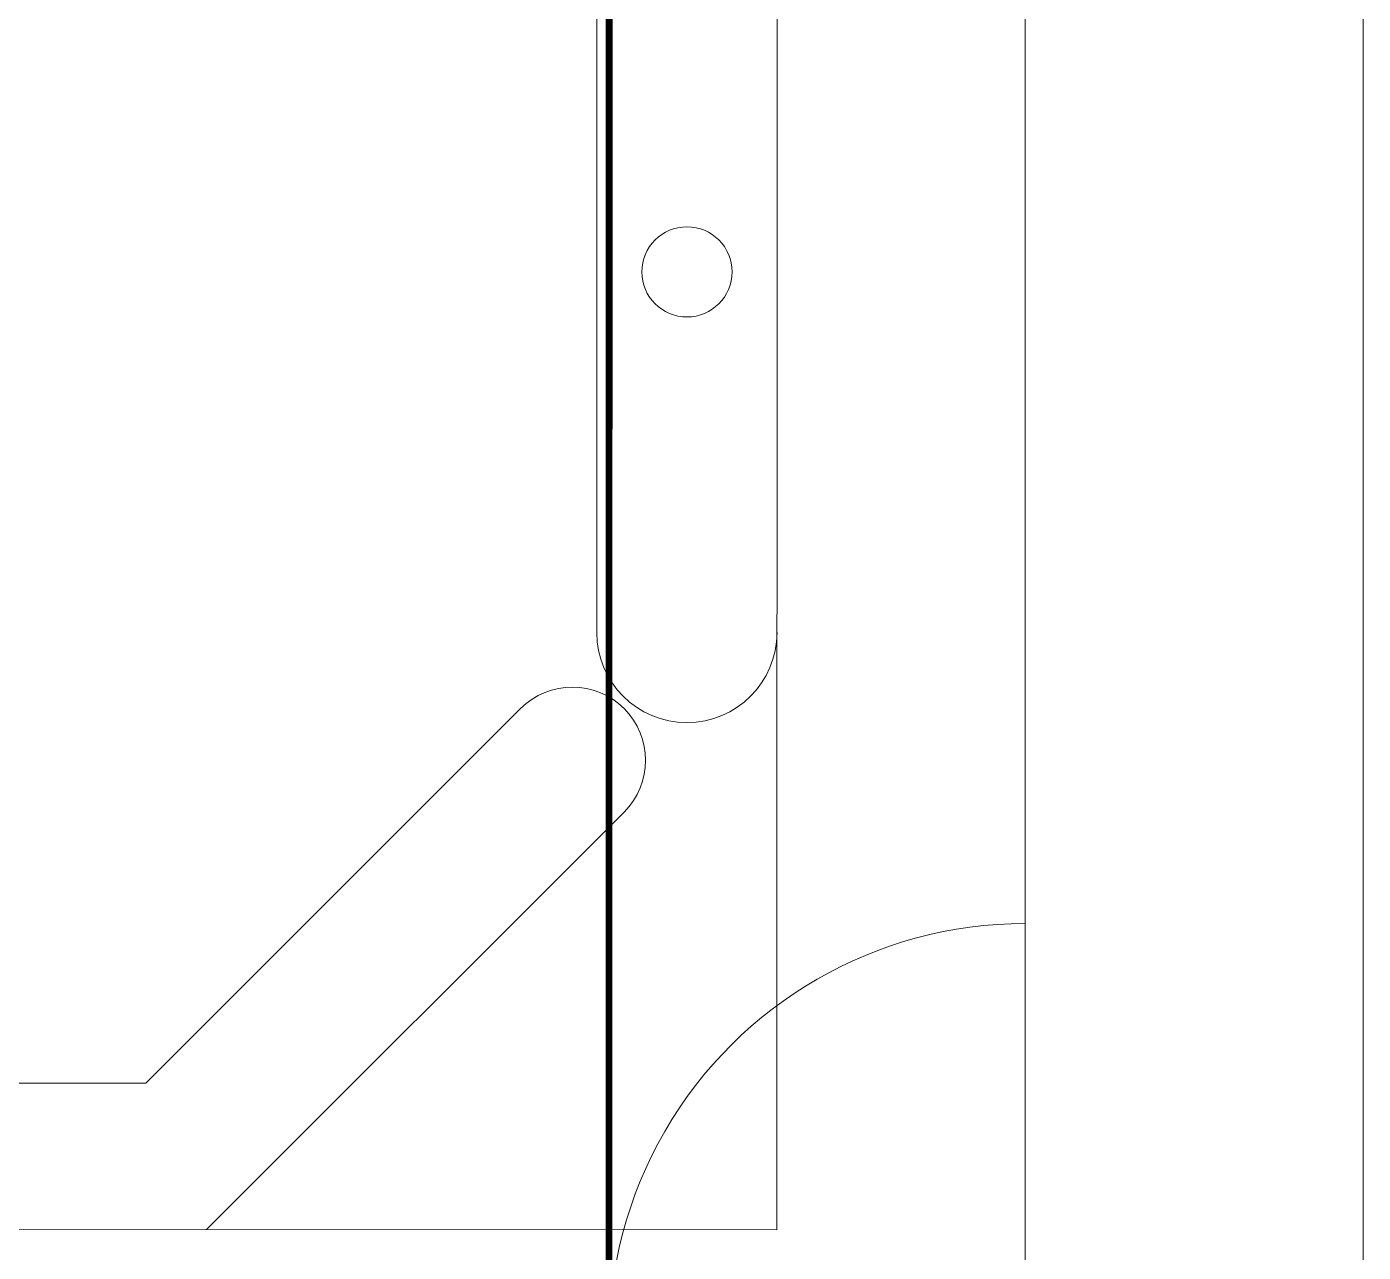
# Model space of a CAD drawing. Header units: metres. Extents: x 75097 to 220695, y -1557923 to -1361206.
# Drawn here: x 105757 to 106350, y -1464135 to -1463591 of the extents above; entities that cross this region are included whole.
import ezdxf

# ---------------------------------------------------------------- set-up
doc = ezdxf.new("R2010")
doc.units = ezdxf.units.M
doc.layers.get('0').update_dxf_attribs({"lineweight": 0})
for name, color, linetype, lineweight in [('A-100 - Copy$0$Medical Equipment and Furniture', 8, 'Continuous', 0), ('A-100 - Copy$0$Medical Equipment and Furniture1', 8, 'Continuous', 5), ('A-100 - Copy$0$Walls', 8, 'Continuous', 0)]:
    doc.layers.add(name, color=color, linetype=linetype, lineweight=lineweight)
doc.layers.add('E-POWR', color=7, linetype='Continuous', lineweight=9, true_color=0x4e7e3e)

# ---------------------------------------------------------------- blocks, each defined once
blk = doc.blocks.new('NORMAL SOCKET')
at = {"layer": 'E-POWR'}
for p, q in [((0, 307.68), (0, 615.36)), ((-307.68, 0), (307.68, 0))]:
    blk.add_line(p, q, dxfattribs=at)
blk.add_ellipse((0, 0), major_axis=(32.75, 305.93), ratio=1, start_param=4.81904, end_param=7.960633, dxfattribs=at)
blk = doc.blocks.new('*X149')
for p, q in [((5, 3), (5, 3)), ((5, 3), (5, 3)), ((5, 3), (5, 3)), ((5, 3), (5, 3)), ((5, 3), (5, 3)), ((5, 3), (5, 3)), ((5, 3), (5, 3)), ((5, 3), (5, 3)), ((5, 3), (5, 3)), ((5, 3), (5, 3)), ((5, 3), (5, 3)), ((5, 3), (5, 3)), ((5, 3), (5, 3)), ((5, 3), (5, 3)), ((5, 3), (5, 3)), ((5, 3), (5, 3)), ((5, 3), (5, 3)), ((5, 3), (5, 3)), ((5, 3), (5, 3)), ((5, 3), (5, 3)), ((5, 3), (5, 3)), ((5, 3), (5, 3)), ((5, 3), (5, 3)), ((5, 3), (5, 3)), ((5, 3), (5, 3)), ((5, 3), (5, 3)), ((5, 3), (5, 3)), ((5, 3), (5, 3)), ((5, 3), (5, 3)), ((5, 3), (5, 3)), ((5, 3), (5, 3)), ((5, 3), (5, 3)), ((5, 3), (5, 3)), ((5, 3), (5, 3)), ((5, 3), (5, 3)), ((5, 3), (5, 3)), ((5, 3), (5, 3)), ((5, 3), (5, 3)), ((5, 3), (5, 3)), ((5, 3), (5, 3)), ((5, 3), (5, 3)), ((5, 3), (5, 3)), ((5, 3), (5, 3)), ((5, 3), (5, 3)), ((5, 3), (5, 3)), ((5, 3), (5, 3)), ((5, 3), (5, 3)), ((5, 3), (5, 3)), ((5, 3), (5, 3)), ((5, 3), (5, 3)), ((5, 3), (5, 3)), ((5, 3), (5, 3)), ((5, 3), (5, 3)), ((5, 3), (5, 3)), ((5, 3), (5, 3)), ((5, 3), (5, 3)), ((5, 3), (5, 3)), ((5, 3), (5, 3)), ((5, 3), (5, 3)), ((5, 3), (5, 3)), ((5, 3), (5, 3)), ((5, 3), (5, 3)), ((5, 3), (5, 3)), ((5, 3), (5, 3)), ((5, 3), (5, 3)), ((5, 3), (5, 3)), ((6, 3), (5, 3)), ((5, 3), (5, 3)), ((6, 3), (5, 3)), ((5, 3), (5, 3)), ((6, 3), (5, 3)), ((5, 3), (5, 3)), ((6, 3), (5, 3)), ((5, 3), (5, 3)), ((5, 3), (5, 3)), ((5, 3), (5, 3)), ((5, 3), (5, 3)), ((5, 3), (5, 3)), ((5, 3), (5, 3)), ((5, 3), (5, 3)), ((5, 3), (5, 3)), ((5, 3), (5, 3)), ((5, 3), (5, 3)), ((5, 3), (5, 3)), ((5, 3), (5, 3)), ((5, 3), (5, 3)), ((5, 3), (5, 3)), ((5, 3), (5, 3)), ((5, 3), (5, 3)), ((5, 3), (5, 3)), ((5, 3), (5, 3)), ((5, 3), (5, 3)), ((5, 3), (5, 3)), ((5, 3), (5, 3)), ((5, 3), (5, 3)), ((5, 3), (5, 3)), ((6, 3), (6, 3)), ((6, 3), (6, 3)), ((6, 3), (6, 3)), ((6, 3), (6, 3)), ((6, 3), (6, 3)), ((6, 3), (6, 3)), ((6, 3), (6, 3)), ((6, 3), (6, 3)), ((6, 3), (6, 3)), ((6, 3), (6, 3)), ((6, 3), (6, 3)), ((6, 3), (6, 3)), ((6, 3), (6, 3)), ((6, 3), (6, 3)), ((6, 3), (6, 3)), ((6, 3), (6, 3)), ((6, 3), (6, 3)), ((6, 3), (6, 3)), ((6, 3), (6, 3)), ((6, 3), (6, 3)), ((6, 3), (6, 3)), ((6, 3), (6, 3)), ((6, 3), (6, 3)), ((6, 3), (6, 3)), ((6, 3), (6, 3)), ((6, 3), (6, 3)), ((6, 3), (6, 3)), ((6, 3), (6, 3)), ((6, 3), (6, 3)), ((6, 3), (6, 3)), ((6, 3), (6, 3)), ((6, 3), (6, 3)), ((6, 3), (6, 3)), ((6, 3), (6, 3)), ((6, 3), (6, 3)), ((6, 3), (6, 3)), ((6, 3), (6, 3)), ((6, 3), (6, 3)), ((6, 3), (6, 3)), ((6, 3), (6, 3)), ((6, 3), (6, 3)), ((6, 3), (6, 3)), ((6, 3), (6, 3)), ((6, 3), (6, 3)), ((6, 3), (6, 3)), ((6, 3), (6, 3)), ((6, 3), (6, 3)), ((6, 3), (6, 3)), ((6, 3), (6, 3)), ((6, 3), (6, 3)), ((6, 3), (6, 3)), ((6, 3), (6, 3)), ((6, 3), (6, 3)), ((6, 3), (6, 3)), ((6, 3), (6, 3)), ((6, 3), (6, 3)), ((6, 3), (6, 3)), ((6, 3), (6, 3)), ((6, 3), (6, 3)), ((6, 3), (6, 3)), ((6, 3), (6, 3)), ((6, 3), (6, 3)), ((6, 3), (6, 3)), ((6, 3), (6, 3)), ((6, 3), (6, 3)), ((6, 3), (6, 3)), ((6, 3), (6, 3)), ((6, 3), (6, 3)), ((6, 3), (6, 3)), ((6, 3), (6, 3)), ((6, 3), (6, 3)), ((6, 3), (6, 3)), ((6, 3), (6, 3)), ((6, 3), (6, 3)), ((6, 3), (6, 3)), ((6, 3), (6, 3)), ((6, 3), (6, 3)), ((6, 3), (6, 3)), ((6, 3), (6, 3)), ((6, 3), (6, 3)), ((6, 3), (6, 3)), ((6, 3), (6, 3)), ((6, 3), (6, 3)), ((6, 3), (6, 3)), ((6, 3), (6, 3)), ((6, 3), (6, 3)), ((6, 3), (6, 3)), ((6, 3), (6, 3)), ((6, 3), (6, 3)), ((6, 3), (6, 3)), ((6, 3), (6, 3)), ((6, 3), (6, 3)), ((6, 3), (6, 3)), ((6, 3), (6, 3)), ((6, 3), (6, 3)), ((6, 3), (6, 3)), ((6, 3), (6, 3)), ((6, 3), (6, 3)), ((6, 3), (6, 3)), ((6, 3), (6, 3)), ((6, 3), (6, 3)), ((6, 3), (6, 3)), ((6, 3), (6, 3)), ((6, 3), (6, 3)), ((6, 3), (6, 3)), ((6, 3), (6, 3)), ((6, 3), (6, 3)), ((6, 3), (6, 3)), ((6, 3), (6, 3)), ((6, 3), (6, 3)), ((6, 3), (6, 3)), ((6, 3), (6, 3)), ((6, 3), (6, 3)), ((6, 3), (6, 3)), ((6, 3), (6, 3)), ((6, 3), (6, 3)), ((6, 3), (6, 3)), ((6, 3), (6, 3)), ((6, 3), (6, 3)), ((6, 3), (6, 3)), ((6, 3), (6, 3)), ((6, 3), (6, 3)), ((6, 3), (6, 3)), ((6, 3), (6, 3)), ((6, 3), (6, 3)), ((6, 3), (6, 3)), ((6, 3), (6, 3)), ((6, 3), (6, 3)), ((6, 3), (6, 3)), ((6, 3), (6, 3)), ((6, 3), (6, 3)), ((6, 3), (6, 3)), ((6, 3), (6, 3)), ((6, 3), (6, 3)), ((6, 3), (6, 3)), ((6, 3), (6, 3)), ((6, 3), (6, 3)), ((6, 3), (6, 3)), ((6, 3), (6, 3)), ((6, 3), (6, 3)), ((6, 3), (6, 3)), ((6, 3), (6, 3)), ((6, 3), (6, 3)), ((6, 3), (6, 3)), ((6, 3), (6, 3)), ((6, 3), (6, 3)), ((6, 3), (6, 3)), ((6, 3), (6, 3)), ((6, 3), (6, 3)), ((6, 3), (6, 3)), ((6, 3), (6, 3)), ((6, 3), (6, 3)), ((6, 3), (6, 3)), ((6, 3), (6, 3)), ((6, 3), (6, 3)), ((6, 3), (6, 3)), ((6, 3), (6, 3)), ((6, 3), (6, 3)), ((6, 3), (6, 3)), ((6, 3), (6, 3)), ((6, 3), (6, 3)), ((6, 3), (6, 3)), ((6, 3), (6, 3)), ((6, 3), (6, 3)), ((6, 3), (6, 3)), ((6, 3), (6, 3)), ((6, 3), (6, 3)), ((6, 3), (6, 3)), ((6, 3), (6, 3)), ((6, 3), (6, 3)), ((6, 3), (6, 3)), ((6, 3), (6, 3)), ((6, 3), (6, 3)), ((6, 3), (6, 3)), ((6, 3), (6, 3)), ((6, 3), (6, 3)), ((6, 3), (6, 3)), ((6, 3), (6, 3)), ((6, 3), (6, 3)), ((6, 3), (6, 3)), ((6, 3), (6, 3)), ((6, 3), (6, 3)), ((6, 3), (6, 3)), ((6, 3), (6, 3)), ((6, 3), (6, 3)), ((6, 3), (6, 3)), ((6, 3), (6, 3)), ((6, 3), (6, 3)), ((6, 3), (6, 3)), ((6, 3), (6, 3)), ((6, 3), (6, 3)), ((6, 3), (6, 3)), ((6, 3), (6, 3)), ((6, 3), (6, 3)), ((6, 3), (6, 3)), ((6, 3), (6, 3)), ((6, 3), (6, 3)), ((6, 3), (6, 3)), ((6, 3), (6, 3)), ((6, 3), (6, 3)), ((6, 3), (6, 3)), ((6, 3), (6, 3)), ((6, 3), (6, 3)), ((6, 3), (6, 3)), ((6, 3), (5, 3)), ((6, 3), (5, 3)), ((6, 3), (5, 3)), ((6, 3), (5, 3)), ((6, 3), (5, 3)), ((6, 3), (6, 3)), ((6, 3), (6, 3)), ((6, 3), (6, 3)), ((6, 3), (6, 3)), ((6, 3), (6, 3)), ((6, 3), (6, 3)), ((6, 3), (6, 3)), ((6, 3), (6, 3)), ((6, 3), (6, 3)), ((6, 3), (6, 3)), ((6, 3), (6, 3)), ((6, 3), (6, 3)), ((6, 3), (6, 3)), ((6, 3), (6, 3)), ((6, 3), (6, 3)), ((6, 3), (6, 3)), ((6, 3), (6, 3)), ((6, 3), (6, 3)), ((6, 3), (6, 3)), ((6, 3), (6, 3)), ((6, 3), (6, 3)), ((6, 3), (6, 3)), ((6, 3), (6, 3)), ((6, 3), (6, 3)), ((6, 3), (6, 3)), ((6, 3), (6, 3)), ((6, 3), (6, 3)), ((6, 3), (6, 3)), ((6, 3), (6, 3)), ((6, 3), (6, 3)), ((6, 3), (6, 3)), ((6, 3), (6, 3)), ((6, 3), (6, 3)), ((6, 3), (6, 3)), ((6, 3), (6, 3)), ((6, 3), (6, 3)), ((6, 3), (6, 3)), ((6, 3), (6, 3)), ((6, 3), (6, 3)), ((6, 3), (6, 3)), ((6, 3), (6, 3)), ((6, 3), (6, 3)), ((6, 3), (6, 3)), ((6, 3), (6, 3)), ((6, 3), (6, 3)), ((6, 3), (6, 3)), ((6, 3), (6, 3)), ((6, 3), (6, 3)), ((6, 3), (6, 3)), ((6, 3), (6, 3)), ((6, 3), (6, 3)), ((6, 3), (6, 3)), ((6, 3), (6, 3)), ((6, 3), (6, 3)), ((6, 3), (6, 3)), ((6, 3), (6, 3)), ((6, 3), (6, 3)), ((6, 3), (6, 3)), ((6, 3), (6, 3)), ((6, 3), (6, 3)), ((6, 3), (6, 3)), ((6, 3), (6, 3)), ((6, 3), (6, 3)), ((6, 3), (6, 3)), ((6, 3), (6, 3)), ((6, 3), (6, 3)), ((6, 3), (6, 3)), ((6, 3), (6, 3)), ((6, 3), (6, 3)), ((6, 3), (6, 3)), ((6, 3), (6, 3)), ((6, 3), (6, 3)), ((6, 3), (6, 3)), ((6, 3), (6, 3)), ((6, 3), (6, 3)), ((6, 3), (6, 3)), ((6, 3), (6, 3)), ((6, 3), (6, 3)), ((6, 3), (6, 3)), ((6, 3), (6, 3)), ((6, 3), (6, 3)), ((6, 3), (6, 3)), ((6, 3), (6, 3)), ((6, 3), (6, 3)), ((6, 3), (6, 3)), ((6, 3), (6, 3)), ((6, 3), (6, 3)), ((6, 3), (6, 3)), ((6, 3), (6, 3)), ((6, 3), (6, 3)), ((6, 3), (6, 3)), ((6, 3), (6, 3)), ((6, 3), (6, 3)), ((6, 3), (6, 3)), ((6, 3), (6, 3)), ((6, 3), (6, 3)), ((6, 3), (6, 3)), ((6, 3), (6, 3)), ((6, 3), (6, 3)), ((6, 3), (6, 3)), ((6, 3), (6, 3)), ((6, 3), (6, 3)), ((6, 3), (6, 3)), ((6, 3), (6, 3)), ((6, 3), (6, 3)), ((6, 3), (6, 3)), ((6, 3), (6, 3)), ((6, 3), (6, 3)), ((6, 3), (6, 3)), ((6, 3), (6, 3)), ((6, 3), (6, 3)), ((6, 3), (6, 3)), ((6, 3), (6, 3)), ((6, 3), (6, 3)), ((6, 3), (6, 3)), ((6, 3), (6, 3)), ((6, 3), (6, 3)), ((6, 3), (6, 3)), ((6, 3), (6, 3)), ((6, 3), (6, 3)), ((6, 3), (6, 3)), ((6, 3), (6, 3)), ((6, 3), (6, 3)), ((6, 3), (6, 3)), ((6, 3), (6, 3)), ((6, 3), (6, 3)), ((6, 3), (6, 3)), ((6, 3), (6, 3)), ((6, 3), (6, 3)), ((6, 3), (6, 3)), ((6, 3), (6, 3)), ((6, 3), (6, 3)), ((6, 3), (6, 3)), ((6, 3), (6, 3)), ((6, 3), (6, 3)), ((6, 3), (6, 3)), ((6, 3), (6, 3)), ((6, 3), (6, 3)), ((6, 3), (6, 3)), ((6, 3), (6, 3)), ((6, 3), (6, 3)), ((6, 3), (6, 3)), ((6, 3), (6, 3)), ((6, 3), (6, 3)), ((6, 3), (6, 3)), ((6, 3), (6, 3)), ((6, 3), (6, 3)), ((6, 3), (6, 3)), ((6, 3), (6, 3)), ((6, 3), (6, 3)), ((6, 3), (6, 3)), ((6, 3), (6, 3)), ((6, 3), (6, 3)), ((6, 3), (6, 3)), ((6, 3), (6, 3)), ((6, 3), (6, 3)), ((6, 3), (6, 3)), ((6, 3), (6, 3)), ((6, 3), (6, 3)), ((6, 3), (6, 3)), ((6, 3), (6, 3)), ((6, 3), (6, 3)), ((6, 3), (6, 3)), ((6, 3), (6, 3)), ((6, 3), (6, 3)), ((6, 3), (6, 3)), ((6, 3), (6, 3)), ((6, 3), (6, 3)), ((6, 3), (6, 3)), ((6, 3), (6, 3)), ((6, 3), (6, 3)), ((6, 3), (6, 3)), ((6, 3), (6, 3)), ((6, 3), (6, 3)), ((6, 3), (6, 3)), ((6, 3), (6, 3)), ((6, 3), (6, 3)), ((6, 3), (6, 3)), ((6, 3), (6, 3)), ((6, 3), (6, 3)), ((6, 3), (6, 3)), ((6, 3), (6, 3)), ((6, 3), (6, 3)), ((6, 3), (6, 3)), ((6, 3), (6, 3)), ((6, 3), (6, 3)), ((6, 3), (6, 3)), ((6, 3), (6, 3)), ((6, 3), (6, 3)), ((6, 3), (6, 3)), ((6, 3), (6, 3)), ((6, 3), (6, 3)), ((6, 3), (6, 3)), ((6, 3), (6, 3)), ((6, 3), (6, 3)), ((6, 3), (6, 3)), ((6, 3), (6, 3)), ((6, 3), (6, 3)), ((6, 3), (6, 3)), ((6, 3), (6, 3)), ((6, 3), (6, 3)), ((6, 3), (6, 3)), ((6, 3), (6, 3)), ((6, 3), (6, 3)), ((6, 3), (6, 3)), ((6, 3), (6, 3)), ((6, 3), (6, 3)), ((6, 3), (6, 3)), ((6, 3), (6, 3)), ((6, 3), (6, 3)), ((6, 3), (6, 3)), ((6, 3), (6, 3)), ((6, 3), (6, 3)), ((6, 3), (6, 3)), ((6, 3), (6, 3)), ((6, 3), (6, 3)), ((6, 3), (6, 3)), ((6, 3), (6, 3)), ((6, 3), (6, 3)), ((6, 3), (6, 3)), ((6, 3), (6, 3)), ((6, 3), (6, 3)), ((6, 3), (6, 3)), ((6, 3), (6, 3)), ((6, 3), (6, 3)), ((6, 3), (6, 3)), ((6, 3), (6, 3)), ((6, 3), (6, 3)), ((6, 3), (6, 3)), ((6, 3), (6, 3)), ((6, 3), (6, 3)), ((6, 3), (6, 3)), ((6, 3), (6, 3)), ((6, 3), (6, 3)), ((6, 3), (6, 3)), ((6, 3), (6, 3)), ((6, 3), (6, 3)), ((6, 3), (6, 3)), ((6, 3), (6, 3)), ((6, 3), (6, 3)), ((6, 3), (6, 3)), ((6, 3), (6, 3)), ((6, 3), (6, 3)), ((6, 3), (6, 3)), ((6, 3), (6, 3)), ((6, 3), (6, 3)), ((6, 3), (6, 3)), ((6, 3), (6, 3)), ((6, 3), (6, 3)), ((6, 3), (6, 3)), ((6, 3), (6, 3)), ((6, 3), (6, 3)), ((6, 3), (6, 3)), ((6, 3), (6, 3)), ((6, 3), (6, 3)), ((6, 3), (6, 3)), ((6, 3), (6, 3)), ((6, 3), (6, 3)), ((6, 3), (6, 3)), ((6, 3), (6, 3)), ((6, 3), (6, 3)), ((6, 3), (6, 3)), ((6, 3), (6, 3)), ((6, 3), (6, 3)), ((6, 3), (6, 3)), ((6, 3), (6, 3)), ((6, 3), (6, 3)), ((6, 3), (6, 3)), ((6, 3), (6, 3)), ((6, 3), (6, 3)), ((6, 3), (6, 3)), ((6, 3), (6, 3)), ((6, 3), (6, 3)), ((6, 3), (6, 3)), ((6, 3), (6, 3)), ((6, 3), (6, 3)), ((6, 3), (6, 3)), ((6, 3), (6, 3)), ((6, 3), (6, 3)), ((6, 3), (6, 3)), ((6, 3), (6, 3)), ((6, 3), (6, 3)), ((6, 3), (6, 3)), ((6, 3), (6, 3)), ((6, 3), (6, 3)), ((6, 3), (6, 3)), ((6, 3), (6, 3)), ((6, 3), (6, 3)), ((6, 3), (6, 3)), ((6, 3), (6, 3)), ((6, 3), (6, 3)), ((6, 3), (6, 3)), ((6, 3), (6, 3)), ((6, 3), (6, 3)), ((6, 3), (6, 3)), ((6, 3), (6, 3)), ((6, 3), (6, 3)), ((6, 3), (6, 3)), ((6, 3), (6, 3)), ((6, 3), (6, 3)), ((6, 3), (6, 3)), ((6, 3), (6, 3)), ((6, 3), (6, 3)), ((6, 3), (6, 3)), ((6, 3), (6, 3)), ((6, 3), (6, 3)), ((6, 3), (6, 3)), ((6, 3), (6, 3)), ((6, 3), (6, 3)), ((6, 3), (6, 3)), ((6, 3), (6, 3)), ((6, 3), (6, 3)), ((6, 3), (6, 3)), ((6, 3), (6, 3)), ((6, 3), (6, 3)), ((6, 3), (6, 3)), ((6, 3), (6, 3))]:
    blk.add_line(p, q)
blk = doc.blocks.new('*X150')
for p, q in [((13, 1), (13, 1)), ((13, 1), (13, 1)), ((13, 1), (13, 1)), ((13, 1), (13, 1)), ((13, 1), (13, 1)), ((13, 1), (13, 1)), ((13, 1), (13, 1)), ((13, 1), (13, 1)), ((13, 1), (13, 1)), ((13, 1), (13, 1)), ((13, 1), (13, 1)), ((13, 1), (13, 1)), ((13, 1), (13, 1)), ((13, 1), (13, 1)), ((13, 1), (13, 1)), ((13, 1), (14, 1)), ((13, 1), (14, 1)), ((13, 1), (14, 1)), ((13, 1), (13, 1)), ((13, 1), (13, 1)), ((13, 1), (13, 1)), ((13, 1), (13, 1)), ((13, 1), (13, 1)), ((13, 1), (13, 1)), ((13, 1), (13, 1)), ((13, 1), (13, 1)), ((13, 1), (13, 1)), ((13, 1), (13, 1)), ((13, 1), (13, 1)), ((13, 1), (13, 1)), ((13, 1), (13, 1)), ((13, 1), (13, 1)), ((13, 1), (13, 1)), ((13, 1), (13, 1)), ((13, 1), (13, 1)), ((13, 1), (13, 1)), ((13, 1), (13, 1)), ((13, 1), (13, 1)), ((13, 1), (13, 1)), ((13, 1), (13, 1)), ((13, 1), (13, 1)), ((13, 1), (13, 1)), ((13, 1), (13, 1)), ((13, 1), (13, 1)), ((13, 1), (13, 1)), ((13, 1), (13, 1)), ((13, 1), (13, 1)), ((13, 1), (13, 1)), ((13, 1), (13, 1)), ((13, 1), (13, 1)), ((13, 1), (13, 1)), ((13, 1), (13, 1)), ((13, 1), (13, 1)), ((13, 1), (13, 1)), ((13, 1), (13, 1)), ((13, 1), (13, 1)), ((13, 1), (13, 1)), ((13, 1), (13, 1)), ((13, 1), (13, 1)), ((13, 1), (13, 1)), ((13, 1), (13, 1)), ((13, 1), (13, 1)), ((13, 1), (13, 1)), ((13, 1), (13, 1)), ((13, 1), (13, 1)), ((13, 1), (13, 1)), ((13, 1), (13, 1)), ((13, 1), (13, 1)), ((13, 1), (13, 1)), ((13, 1), (13, 1)), ((13, 1), (13, 1)), ((13, 1), (13, 1)), ((13, 1), (13, 1)), ((13, 1), (13, 1)), ((13, 1), (13, 1)), ((13, 1), (13, 1)), ((13, 1), (13, 1)), ((13, 1), (13, 1)), ((13, 1), (13, 1)), ((13, 1), (13, 1)), ((13, 1), (13, 1)), ((13, 1), (13, 1)), ((13, 1), (13, 1)), ((13, 1), (13, 1)), ((13, 1), (13, 1)), ((13, 1), (13, 1)), ((13, 1), (13, 1)), ((13, 1), (13, 1)), ((13, 1), (13, 1)), ((13, 1), (13, 1)), ((13, 1), (13, 1)), ((13, 1), (13, 1)), ((13, 1), (13, 1)), ((13, 1), (13, 1)), ((13, 1), (13, 1)), ((13, 1), (13, 1)), ((13, 1), (13, 1)), ((13, 1), (13, 1)), ((13, 1), (13, 1)), ((13, 1), (13, 1)), ((13, 1), (13, 1)), ((13, 1), (13, 1)), ((13, 1), (13, 1)), ((13, 1), (13, 1)), ((13, 1), (13, 1)), ((13, 1), (13, 1)), ((13, 1), (13, 1)), ((13, 1), (13, 1)), ((13, 1), (13, 1)), ((13, 1), (13, 1)), ((13, 1), (13, 1)), ((13, 1), (13, 1)), ((13, 1), (13, 1)), ((13, 1), (13, 1)), ((13, 1), (13, 1)), ((13, 1), (13, 1)), ((13, 1), (13, 1)), ((13, 1), (13, 1)), ((13, 1), (13, 1)), ((13, 1), (13, 1)), ((13, 1), (13, 1)), ((13, 1), (13, 1)), ((13, 1), (13, 1)), ((13, 1), (14, 1)), ((13, 0), (13, 0)), ((13, 0), (13, 0)), ((13, 0), (13, 0)), ((13, 0), (13, 0)), ((13, 0), (13, 0)), ((13, 0), (13, 0)), ((13, 0), (13, 0)), ((13, 0), (13, 0)), ((13, 0), (13, 0)), ((13, 0), (13, 0)), ((13, 0), (13, 0)), ((13, 0), (13, 0)), ((13, 0), (13, 0)), ((13, 0), (13, 0)), ((13, 0), (13, 0)), ((13, 0), (13, 0)), ((13, 0), (13, 0)), ((13, 0), (13, 0)), ((13, 0), (13, 0)), ((13, 0), (13, 0)), ((13, 0), (13, 0)), ((13, 0), (13, 0)), ((13, 0), (13, 0)), ((13, 0), (13, 0)), ((13, 0), (13, 0)), ((13, 0), (13, 0)), ((13, 0), (13, 0)), ((13, 0), (13, 0)), ((13, 0), (13, 0)), ((13, 0), (13, 0)), ((13, 0), (13, 0)), ((13, 0), (13, 0)), ((13, 0), (13, 0)), ((13, 0), (13, 0)), ((13, 0), (13, 0)), ((13, 0), (13, 0)), ((13, 0), (13, 0)), ((13, 0), (13, 0)), ((13, 0), (13, 0)), ((13, 0), (13, 0)), ((13, 0), (13, 0)), ((13, 0), (13, 0)), ((13, 0), (13, 0)), ((13, 0), (13, 0)), ((13, 0), (13, 0)), ((13, 0), (13, 0)), ((13, 0), (13, 0)), ((13, 0), (13, 0)), ((13, 0), (14, 0)), ((13, 0), (14, 0)), ((13, 0), (13, 0)), ((13, 0), (14, 0)), ((14, 1), (14, 1)), ((14, 1), (14, 1)), ((14, 1), (14, 1)), ((14, 1), (14, 1)), ((14, 1), (14, 1)), ((14, 1), (14, 1)), ((14, 1), (14, 1)), ((14, 1), (14, 1)), ((14, 1), (14, 1)), ((14, 1), (14, 1)), ((14, 1), (14, 1)), ((14, 1), (14, 1)), ((14, 1), (14, 1)), ((14, 1), (14, 1)), ((14, 1), (14, 1)), ((14, 1), (14, 1)), ((14, 1), (14, 1)), ((14, 1), (14, 1)), ((14, 1), (14, 1)), ((14, 1), (14, 1)), ((14, 1), (14, 1)), ((14, 1), (14, 1)), ((14, 1), (14, 1)), ((14, 1), (14, 1)), ((14, 1), (14, 1)), ((14, 1), (14, 1)), ((14, 1), (14, 1)), ((14, 1), (14, 1)), ((14, 1), (14, 1)), ((14, 1), (14, 1)), ((14, 1), (14, 1)), ((14, 1), (14, 1)), ((14, 1), (14, 1)), ((14, 1), (14, 1)), ((14, 1), (14, 1)), ((14, 1), (14, 1)), ((14, 1), (14, 1)), ((14, 1), (14, 1)), ((14, 1), (14, 1)), ((14, 1), (14, 1)), ((14, 1), (14, 1)), ((14, 1), (14, 1)), ((14, 1), (14, 1)), ((14, 1), (14, 1)), ((14, 1), (14, 1)), ((14, 1), (14, 1)), ((14, 1), (14, 1)), ((14, 1), (14, 1)), ((14, 1), (14, 1)), ((14, 1), (14, 1)), ((14, 1), (14, 1)), ((14, 1), (14, 1)), ((14, 1), (14, 1)), ((14, 1), (14, 1)), ((14, 1), (14, 1)), ((14, 1), (14, 1)), ((14, 1), (14, 1)), ((14, 1), (14, 1)), ((14, 1), (14, 1)), ((14, 1), (14, 1)), ((14, 1), (14, 1)), ((14, 1), (14, 1)), ((14, 1), (14, 1)), ((14, 1), (14, 1)), ((14, 1), (14, 1)), ((14, 1), (14, 1)), ((14, 1), (14, 1)), ((14, 1), (14, 1)), ((14, 1), (14, 1)), ((14, 1), (14, 1)), ((14, 1), (14, 1)), ((14, 1), (14, 1)), ((14, 1), (14, 1)), ((14, 1), (14, 1)), ((14, 1), (14, 1)), ((14, 1), (14, 1)), ((14, 1), (14, 1)), ((14, 1), (14, 1)), ((14, 1), (14, 1)), ((14, 1), (14, 1)), ((14, 1), (14, 1)), ((14, 1), (14, 1)), ((14, 1), (14, 1)), ((14, 1), (14, 1)), ((14, 1), (14, 1)), ((14, 1), (14, 1)), ((14, 1), (14, 1)), ((14, 1), (14, 1)), ((14, 1), (14, 1)), ((14, 1), (14, 1)), ((14, 1), (14, 1)), ((14, 1), (14, 1)), ((14, 1), (14, 1)), ((14, 1), (14, 1)), ((14, 0), (14, 0)), ((14, 0), (14, 0)), ((14, 0), (14, 0)), ((14, 0), (14, 0)), ((14, 0), (14, 0)), ((14, 0), (14, 0)), ((14, 0), (14, 0)), ((14, 0), (14, 0)), ((14, 0), (14, 0)), ((14, 0), (14, 0)), ((14, 0), (14, 0)), ((14, 0), (14, 0)), ((14, 0), (14, 0)), ((14, 0), (14, 0)), ((14, 0), (14, 0)), ((14, 0), (14, 0)), ((14, 0), (14, 0)), ((14, 0), (14, 0)), ((14, 0), (14, 0)), ((14, 0), (14, 0)), ((14, 0), (14, 0)), ((14, 0), (14, 0)), ((14, 0), (14, 0)), ((14, 0), (14, 0)), ((14, 0), (14, 0)), ((14, 0), (14, 0)), ((14, 0), (14, 0)), ((14, 0), (14, 0)), ((14, 0), (14, 0)), ((14, 0), (14, 0)), ((14, 0), (14, 0)), ((14, 0), (14, 0)), ((14, 0), (14, 0)), ((14, 0), (14, 0)), ((14, 0), (14, 0)), ((14, 0), (14, 0)), ((14, 0), (14, 0)), ((14, 0), (14, 0)), ((14, 0), (14, 0)), ((14, 0), (14, 0)), ((14, 0), (14, 0)), ((14, 0), (14, 0)), ((14, 0), (14, 0)), ((14, 0), (14, 0)), ((14, 0), (14, 0)), ((14, 0), (14, 0)), ((14, 0), (14, 0)), ((14, 0), (14, 0)), ((13, 0), (13, 0)), ((13, 0), (14, 0)), ((13, 0), (13, 0)), ((13, 0), (14, 0)), ((13, 0), (13, 0)), ((13, 0), (14, 0)), ((13, 0), (13, 0)), ((13, 0), (13, 0)), ((13, 0), (13, 0)), ((13, 0), (13, 0)), ((13, 0), (14, 0)), ((13, 0), (13, 0)), ((13, 0), (14, 0)), ((13, 0), (13, 0)), ((13, 0), (14, 0)), ((13, 0), (13, 0)), ((13, 0), (14, 0)), ((13, 0), (13, 0)), ((13, 0), (14, 0)), ((13, 0), (13, 0)), ((13, 0), (14, 0)), ((13, 0), (13, 0)), ((13, 0), (14, 0)), ((13, 0), (13, 0)), ((13, 0), (13, 0)), ((13, 0), (13, 0)), ((13, 0), (14, 0)), ((13, 0), (13, 0)), ((13, 0), (14, 0)), ((13, 0), (13, 0)), ((13, 0), (14, 0)), ((13, 0), (13, 0)), ((13, 0), (14, 0)), ((13, 0), (13, 0)), ((13, 0), (13, 0)), ((13, 0), (13, 0)), ((13, 0), (13, 0)), ((13, 0), (13, 0)), ((13, 0), (13, 0)), ((13, 0), (13, 0)), ((13, 0), (13, 0)), ((13, 0), (13, 0)), ((13, 0), (13, 0)), ((13, 0), (13, 0)), ((13, 0), (13, 0)), ((13, 0), (13, 0)), ((13, 0), (13, 0)), ((13, 0), (13, 0)), ((13, 0), (13, 0)), ((13, 0), (13, 0)), ((13, 0), (13, 0)), ((13, 0), (13, 0)), ((13, 0), (13, 0)), ((13, 0), (13, 0)), ((13, 0), (13, 0)), ((13, 0), (13, 0)), ((13, 0), (13, 0)), ((13, 0), (13, 0)), ((13, 0), (13, 0)), ((13, 0), (13, 0)), ((13, 0), (13, 0)), ((13, 0), (13, 0)), ((13, 0), (13, 0)), ((13, 0), (13, 0)), ((13, -1), (13, -1)), ((13, -1), (13, -1)), ((13, -1), (13, -1)), ((13, -1), (13, -1)), ((13, -1), (13, -1)), ((13, -1), (14, -1)), ((13, -1), (13, -1)), ((14, 0), (14, 0)), ((14, 0), (14, 0)), ((14, 0), (14, 0)), ((14, 0), (14, 0)), ((14, 0), (14, 0)), ((14, 0), (14, 0)), ((14, 0), (14, 0)), ((14, 0), (14, 0)), ((14, 0), (14, 0)), ((14, 0), (14, 0)), ((14, 0), (14, 0)), ((14, 0), (14, 0)), ((14, 0), (14, 0)), ((14, 0), (14, 0)), ((14, 0), (14, 0)), ((13, 0), (14, 0)), ((14, 0), (14, 0)), ((14, 0), (14, 0)), ((14, 0), (14, 0)), ((14, 0), (14, 0)), ((14, 0), (14, 0)), ((14, 0), (14, 0)), ((14, 0), (14, 0)), ((14, 0), (14, 0)), ((14, 0), (14, 0)), ((14, 0), (14, 0)), ((14, 0), (14, 0)), ((14, 0), (14, 0)), ((14, 0), (14, 0)), ((14, 0), (14, 0)), ((14, 0), (14, 0)), ((14, 0), (14, 0)), ((14, 0), (14, 0)), ((14, 0), (14, 0)), ((14, 0), (14, 0)), ((14, 0), (14, 0)), ((14, 0), (14, 0)), ((14, 0), (14, 0)), ((14, 0), (14, 0)), ((14, 0), (14, 0)), ((14, 0), (14, 0)), ((14, 0), (14, 0)), ((14, 0), (14, 0)), ((14, 0), (14, 0)), ((14, 0), (14, 0)), ((14, 0), (14, 0)), ((14, 0), (14, 0)), ((14, 0), (14, 0)), ((14, 0), (14, 0)), ((14, 0), (14, 0)), ((14, -1), (14, -1)), ((14, -1), (14, -1)), ((14, -1), (14, -1)), ((14, -1), (14, -1)), ((14, -1), (14, -1))]:
    blk.add_line(p, q)
blk = doc.blocks.new('A-100 - Copy$0$HF16786E-P')
at = {"layer": 'A-100 - Copy$0$Medical Equipment and Furniture1'}
for p, q in [((0, 0.425), (-2.14, 0.425)), ((-0.25308, 0.425), (-0.06779, 0.23971)), ((0, -0.425), (0, 0.425)), ((-0.28, 0.36), (-1.86, 0.36)), ((-0.28, 0.36), (-0.11375, 0.19375)), ((-0.08, -0.16), (-0.08, 0.16))]:
    blk.add_line(p, q, dxfattribs=at)
for points in [[(0, 0.425), (0, 0.425), (0, 0.425), (0, 0.425), (0, 0.425), (0, 0.425), (0, 0.425), (0, 0.425), (0, 0.425), (0, 0.425), (0, 0.425), (0, 0.425), (0, 0.425), (0, 0.425), (0, 0.425), (0, 0.425), (0, 0.425), (0, 0.425), (0, 0.425), (0, 0.425), (0, 0.425), (0, 0.425), (0, 0.425), (0, 0.425), (0, 0.425), (0, 0.425), (0, 0.425), (0, 0.425), (0, 0.425), (0, 0.425), (0, 0.425), (0, 0.425), (0, 0.425), (0, 0.425), (0, 0.425), (0, 0.425), (0, 0.425), (0, 0.425), (0, 0.425), (0, 0.425), (0, 0.425), (0, 0.425), (0, 0.425), (0, 0.425), (0, 0.425), (0, 0.425), (0, 0.425), (0, 0.425), (0, 0.425), (0, 0.425), (0, 0.425), (0, 0.425), (0, 0.425), (0, 0.425), (0, 0.425), (0, 0.425), (0, 0.425), (0, 0.425), (0, 0.425), (0, 0.425), (0, 0.425), (0, 0.425), (0, 0.425), (0, 0.425), (0, 0.425), (0, 0.425), (0, 0.425), (0, 0.425), (0, 0.425), (0, 0.425), (0, 0.425), (0, 0.425), (0, 0.425), (0, 0.425), (0, 0.425), (0, 0.425), (0, 0.425), (0, 0.425), (0, 0.425), (0, 0.425), (0, 0.425), (0, 0.425), (0, 0.425), (0, 0.425), (0, 0.425), (0, 0.425), (0, 0.425), (0, 0.425), (0, 0.425), (0, 0.425), (0, 0.425), (0, 0.425), (0, 0.425), (0, 0.425), (0, 0.425), (0, 0.425), (0, 0.425), (0, 0.425), (0, 0.425), (0, 0.425), (0, 0.425), (0, 0.425), (0, 0.425), (0, 0.425), (0, 0.425), (0, 0.425), (0, 0.425), (0, 0.425), (0, 0.425), (0, 0.425), (0, 0.425), (0, 0.425), (0, 0.425), (0, 0.425), (0, 0.425), (0, 0.425), (0, 0.425), (0, 0.425), (0, 0.425), (0, 0.425), (0, 0.425), (0, 0.425), (0, 0.425), (0, 0.425), (0, 0.425), (0, 0.425), (0, 0.425), (0, 0.425), (0, 0.425), (0, 0.425), (0, 0.425), (0, 0.425), (0, 0.425), (0, 0.425), (0, 0.425), (0, 0.425), (0, 0.425), (0, 0.425), (0, 0.425), (0, 0.425), (0, 0.425), (0, 0.425), (0, 0.425), (0, 0.425), (0, 0.425), (0, 0.425), (0, 0.425), (0, 0.425), (0, 0.425), (0, 0.425), (0, 0.425), (0, 0.425), (0, 0.425), (0, 0.425), (0, 0.425), (0, 0.425), (0, 0.425), (0, 0.425), (0, 0.425), (0, 0.425), (0, 0.425), (0, 0.425), (0, 0.425), (0, 0.425), (0, 0.425), (0, 0.425), (0, 0.425), (0, 0.425), (0, 0.425), (0, 0.425), (0, 0.425), (0, 0.425), (0, 0.425), (0, 0.425), (0, 0.425), (0, 0.425), (0, 0.425), (0, 0.425), (0, 0.425), (0, 0.425), (0, 0.425), (0, 0.425), (0, 0.425), (0, 0.425), (0, 0.425), (0, 0.425), (0, 0.425), (0, 0.425), (0, 0.425), (0, 0.425), (0, 0.425), (0, 0.425), (0, 0.425), (0, 0.425), (0, 0.425), (0, 0.425), (0, 0.425), (0, 0.425), (0, 0.425), (0, 0.425), (0, 0.425), (0, 0.425), (0, 0.425), (0, 0.425), (0, 0.425), (0, 0.425), (0, 0.425), (0, 0.425), (0, 0.425), (0, 0.425), (0, 0.425), (0, 0.425), (0, 0.425), (0, 0.425), (0, 0.425), (0, 0.425), (0, 0.425), (0, 0.425), (0, 0.425)], [(0, 0.425), (0, 0.425), (0, 0.425), (0, 0.425), (0, 0.425), (0, 0.425), (0, 0.425), (0, 0.425), (0, 0.425), (0, 0.425), (0, 0.425), (0, 0.425), (0, 0.425), (0, 0.425), (0, 0.425), (0, 0.425), (0, 0.425), (0, 0.425), (0, 0.425), (0, 0.425), (0, 0.425), (0, 0.425), (0, 0.425), (0, 0.425), (0, 0.425), (0, 0.425), (0, 0.425), (0, 0.425), (0, 0.425), (0, 0.425), (0, 0.425), (0, 0.425), (0, 0.425), (0, 0.425), (0, 0.425), (0, 0.425), (0, 0.425), (0, 0.425), (0, 0.425), (0, 0.425), (0, 0.425), (0, 0.425), (0, 0.425), (0, 0.425), (0, 0.425), (0, 0.425), (0, 0.425), (0, 0.425), (0, 0.425), (0, 0.425), (0, 0.425), (0, 0.425), (0, 0.425), (0, 0.425), (0, 0.425), (0, 0.425), (0, 0.425), (0, 0.425), (0, 0.425), (0, 0.425), (0, 0.425), (0, 0.425), (0, 0.425), (0, 0.425), (0, 0.425), (0, 0.425), (0, 0.425), (0, 0.425), (0, 0.425), (0, 0.425), (0, 0.425), (0, 0.425), (0, 0.425), (0, 0.425), (0, 0.425), (0, 0.425), (0, 0.425), (0, 0.425), (0, 0.425), (0, 0.425), (0, 0.425), (0, 0.425), (0, 0.425), (0, 0.425), (0, 0.425), (0, 0.425), (0, 0.425), (0, 0.425), (0, 0.425), (0, 0.425), (0, 0.425), (0, 0.425), (0, 0.425), (0, 0.425), (0, 0.425), (0, 0.425), (0, 0.425), (0, 0.425), (0, 0.425), (0, 0.425), (0, 0.425), (0, 0.425), (0, 0.425), (0, 0.425), (0, 0.425), (0, 0.425), (0, 0.425), (0, 0.425), (0, 0.425), (0, 0.425), (0, 0.425), (0, 0.425), (0, 0.425), (0, 0.425), (0, 0.425), (0, 0.425), (0, 0.425), (0, 0.425), (0, 0.425), (0, 0.425), (0, 0.425), (0, 0.425), (0, 0.425), (0, 0.425), (0, 0.425), (0, 0.425), (0, 0.425), (0, 0.425), (0, 0.425), (0, 0.425), (0, 0.425), (0, 0.425), (0, 0.425), (0, 0.425), (0, 0.425), (0, 0.425), (0, 0.425), (0, 0.425), (0, 0.425), (0, 0.425), (0, 0.425), (0, 0.425), (0, 0.425), (0, 0.425), (0, 0.425), (0, 0.425), (0, 0.425), (0, 0.425), (0, 0.425), (0, 0.425), (0, 0.425), (0, 0.425), (0, 0.425), (0, 0.425), (0, 0.425), (0, 0.425), (0, 0.425), (0, 0.425), (0, 0.425), (0, 0.425), (0, 0.425), (0, 0.425), (0, 0.425), (0, 0.425), (0, 0.425), (0, 0.425), (0, 0.425), (0, 0.425), (0, 0.425), (0, 0.425), (0, 0.425), (0, 0.425), (0, 0.425), (0, 0.425), (0, 0.425), (0, 0.425), (0, 0.425), (0, 0.425), (0, 0.425), (0, 0.425), (0, 0.425), (0, 0.425), (0, 0.425), (0, 0.425), (0, 0.425), (0, 0.425), (0, 0.425), (0, 0.425), (0, 0.425), (0, 0.425), (0, 0.425), (0, 0.425), (0, 0.425), (0, 0.425), (0, 0.425), (0, 0.425), (0, 0.425), (0, 0.425), (0, 0.425), (0, 0.425), (0, 0.425), (0, 0.425), (0, 0.425), (0, 0.425), (0, 0.425), (0, 0.425), (0, 0.425), (0, 0.425), (0, 0.425), (0, 0.425), (0, 0.425), (0, 0.425), (0, 0.425), (0, 0.425)], [(0, 0.425), (0, 0.425), (0, 0.425), (0, 0.425), (0, 0.425), (0, 0.425), (0, 0.425), (0, 0.425), (0, 0.425), (0, 0.425), (0, 0.425), (0, 0.425), (0, 0.425), (0, 0.425), (0, 0.425), (0, 0.425), (0, 0.425), (0, 0.425), (0, 0.425), (0, 0.425), (0, 0.425), (0, 0.425), (0, 0.425), (0, 0.425), (0, 0.425), (0, 0.425), (0, 0.425), (0, 0.425), (0, 0.425), (0, 0.425), (0, 0.425), (0, 0.425), (0, 0.425), (0, 0.425), (0, 0.425), (0, 0.425), (0, 0.425), (0, 0.425), (0, 0.425), (0, 0.425), (0, 0.425), (0, 0.425), (0, 0.425), (0, 0.425), (0, 0.425), (0, 0.425), (0, 0.425), (0, 0.425), (0, 0.425), (0, 0.425), (0, 0.425), (0, 0.425), (0, 0.425), (0, 0.425), (0, 0.425), (0, 0.425), (0, 0.425), (0, 0.425), (0, 0.425), (0, 0.425), (0, 0.425), (0, 0.425), (0, 0.425), (0, 0.425), (0, 0.425), (0, 0.425), (0, 0.425), (0, 0.425), (0, 0.425), (0, 0.425), (0, 0.425), (0, 0.425), (0, 0.425), (0, 0.425), (0, 0.425), (0, 0.425), (0, 0.425), (0, 0.425), (0, 0.425), (0, 0.425), (0, 0.425), (0, 0.425), (0, 0.425), (0, 0.425), (0, 0.425), (0, 0.425), (0, 0.425), (0, 0.425), (0, 0.425), (0, 0.425), (0, 0.425), (0, 0.425), (0, 0.425), (0, 0.425), (0, 0.425), (0, 0.425), (0, 0.425), (0, 0.425), (0, 0.425), (0, 0.425), (0, 0.425), (0, 0.425), (0, 0.425), (0, 0.425), (0, 0.425), (0, 0.425), (0, 0.425), (0, 0.425), (0, 0.425), (0, 0.425), (0, 0.425), (0, 0.425), (0, 0.425), (0, 0.425), (0, 0.425), (0, 0.425), (0, 0.425), (0, 0.425), (0, 0.425), (0, 0.425), (0, 0.425), (0, 0.425), (0, 0.425), (0, 0.425), (0, 0.425), (0, 0.425), (0, 0.425), (0, 0.425), (0, 0.425), (0, 0.425), (0, 0.425), (0, 0.425), (0, 0.425), (0, 0.425), (0, 0.425), (0, 0.425), (0, 0.425), (0, 0.425), (0, 0.425), (0, 0.425), (0, 0.425), (0, 0.425), (0, 0.425), (0, 0.425), (0, 0.425), (0, 0.425), (0, 0.425), (0, 0.425), (0, 0.425), (0, 0.425), (0, 0.425), (0, 0.425), (0, 0.425), (0, 0.425), (0, 0.425), (0, 0.425), (0, 0.425), (0, 0.425), (0, 0.425), (0, 0.425), (0, 0.425), (0, 0.425), (0, 0.425), (0, 0.425), (0, 0.425), (0, 0.425), (0, 0.425), (0, 0.425), (0, 0.425), (0, 0.425), (0, 0.425), (0, 0.425), (0, 0.425), (0, 0.425), (0, 0.425), (0, 0.425), (0, 0.425), (0, 0.425), (0, 0.425), (0, 0.425), (0, 0.425), (0, 0.425), (0, 0.425), (0, 0.425), (0, 0.425), (0, 0.425), (0, 0.425), (0, 0.425), (0, 0.425), (0, 0.425), (0, 0.425), (0, 0.425), (0, 0.425), (0, 0.425), (0, 0.425), (0, 0.425), (0, 0.425), (0, 0.425), (0, 0.425), (0, 0.425), (0, 0.425), (0, 0.425), (0, 0.425), (0, 0.425), (0, 0.425), (0, 0.425), (0, 0.425), (0, 0.425), (0, 0.425), (0, 0.425), (0, 0.425), (0, 0.425), (0, 0.425), (0, 0.425), (0, 0.425), (0, 0.425), (0, 0.425), (0, 0.425), (0, 0.425), (0, 0.425), (0, 0.425), (0, 0.425), (0, 0.425), (0, 0.425), (0, 0.425), (0, 0.425), (0, 0.425), (0, 0.425), (0, 0.425), (0, 0.425), (0, 0.425), (0, 0.425), (0, 0.425), (0, 0.425), (0, 0.425), (0, 0.425), (0, 0.425), (0, 0.425), (0, 0.425), (0, 0.425), (0, 0.425), (0, 0.425), (0, 0.425), (0, 0.425), (0, 0.425), (0, 0.425), (0, 0.425), (0, 0.425), (0, 0.425), (0, 0.425), (0, 0.425), (0, 0.425), (0, 0.425), (0, 0.425), (0, 0.425), (0, 0.425), (0, 0.425), (0, 0.425), (0, 0.425), (0, 0.425), (0, 0.425), (0, 0.425), (0, 0.425), (0, 0.425), (0, 0.425), (0, 0.425), (0, 0.425), (0, 0.425), (0, 0.425), (0, 0.425), (0, 0.425), (0, 0.425), (0, 0.425), (0, 0.425), (0, 0.425), (0, 0.425), (0, 0.425)]]:
    blk.add_lwpolyline(points, close=True, dxfattribs=at)
for points in [[(0, 0.425), (0, 0.425), (0, 0.425), (0, 0.425), (0, 0.425), (0, 0.425), (0, 0.425), (0, 0.425), (0, 0.425), (0, 0.425), (0, 0.425), (0, 0.425), (0, 0.425), (0, 0.425), (0, 0.425)], [(0, 0.425), (0, 0.425), (0, 0.425), (0, 0.425), (0, 0.425), (0, 0.425), (0, 0.425), (0, 0.425), (0, 0.425), (0, 0.425), (0, 0.425), (0, 0.425), (0, 0.425), (0, 0.425), (0, 0.425), (0, 0.425), (0, 0.425), (0, 0.425), (0, 0.425), (0, 0.425), (0, 0.425), (0, 0.425), (0, 0.425), (0, 0.425), (0, 0.425), (0, 0.425), (0, 0.425), (0, 0.425), (0, 0.425), (0, 0.425), (0, 0.425), (0, 0.425), (0, 0.425), (0, 0.425), (0, 0.425), (0, 0.425), (0, 0.425), (0, 0.425), (0, 0.425), (0, 0.425), (0, 0.425), (0, 0.425), (0, 0.425), (0, 0.425), (0, 0.425), (0, 0.425), (0, 0.425), (0, 0.425), (0, 0.425), (0, 0.425), (0, 0.425), (0, 0.425), (0, 0.425), (0, 0.425), (0, 0.425), (0, 0.425), (0, 0.425), (0, 0.425), (0, 0.425), (0, 0.425), (0, 0.425), (0, 0.425), (0, 0.425), (0, 0.425), (0, 0.425), (0, 0.425), (0, 0.425), (0, 0.425), (0, 0.425), (0, 0.425), (0, 0.425), (0, 0.425), (0, 0.425), (0, 0.425), (0, 0.425), (0, 0.425), (0, 0.425), (0, 0.425), (0, 0.425), (0, 0.425), (0, 0.425), (0, 0.425), (0, 0.425), (0, 0.425), (0, 0.425), (0, 0.425), (0, 0.425), (0, 0.425), (0, 0.425)], [(0, 0.425), (0, 0.425), (0, 0.425), (0, 0.425), (0, 0.425), (0, 0.425), (0, 0.425), (0, 0.425), (0, 0.425), (0, 0.425), (0, 0.425), (0, 0.425), (0, 0.425), (0, 0.425), (0, 0.425), (0, 0.425), (0, 0.425), (0, 0.425), (0, 0.425), (0, 0.425), (0, 0.425), (0, 0.425), (0, 0.425), (0, 0.425), (0, 0.425), (0, 0.425), (0, 0.425), (0, 0.425), (0, 0.425), (0, 0.425), (0, 0.425), (0, 0.425), (0, 0.425), (0, 0.425), (0, 0.425), (0, 0.425), (0, 0.425), (0, 0.425), (0, 0.425), (0, 0.425), (0, 0.425), (0, 0.425), (0, 0.425), (0, 0.425), (0, 0.425), (0, 0.425), (0, 0.425), (0, 0.425), (0, 0.425), (0, 0.425), (0, 0.425), (0, 0.425), (0, 0.425), (0, 0.425), (0, 0.425), (0, 0.425), (0, 0.425), (0, 0.425), (0, 0.425), (0, 0.425), (0, 0.425), (0, 0.425), (0, 0.425), (0, 0.425), (0, 0.425), (0, 0.425), (0, 0.425), (0, 0.425), (0, 0.425), (0, 0.425), (0, 0.425), (0, 0.425), (0, 0.425), (0, 0.425), (0, 0.425), (0, 0.425), (0, 0.425), (0, 0.425), (0, 0.425), (0, 0.425), (0, 0.425), (0, 0.425), (0, 0.425), (0, 0.425), (0, 0.425), (0, 0.425), (0, 0.425), (0, 0.425), (0, 0.425), (0, 0.425), (0, 0.425), (0, 0.425), (0, 0.425), (0, 0.425), (0, 0.425), (0, 0.425), (0, 0.425), (0, 0.425), (0, 0.425), (0, 0.425), (0, 0.425), (0, 0.425), (0, 0.425), (0, 0.425), (0, 0.425), (0, 0.425), (0, 0.425), (0, 0.425), (0, 0.425), (0, 0.425), (0, 0.425)], [(0, 0.425), (0, 0.425), (0, 0.425), (0, 0.425), (0, 0.425), (0, 0.425), (0, 0.425), (0, 0.425), (0, 0.425), (0, 0.425), (0, 0.425), (0, 0.425), (0, 0.425), (0, 0.425), (0, 0.425), (0, 0.425), (0, 0.425), (0, 0.425), (0, 0.425), (0, 0.425), (0, 0.425), (0, 0.425), (0, 0.425), (0, 0.425), (0, 0.425), (0, 0.425), (0, 0.425), (0, 0.425), (0, 0.425), (0, 0.425), (0, 0.425), (0, 0.425), (0, 0.425), (0, 0.425), (0, 0.425), (0, 0.425), (0, 0.425), (0, 0.425), (0, 0.425), (0, 0.425), (0, 0.425), (0, 0.425), (0, 0.425), (0, 0.425), (0, 0.425), (0, 0.425), (0, 0.425), (0, 0.425), (0, 0.425), (0, 0.425), (0, 0.425), (0, 0.425), (0, 0.425), (0, 0.425)], [(0, 0.425), (0, 0.425), (0, 0.425), (0, 0.425), (0, 0.425), (0, 0.425), (0, 0.425), (0, 0.425), (0, 0.425), (0, 0.425), (0, 0.425), (0, 0.425), (0, 0.425), (0, 0.425), (0, 0.425), (0, 0.425), (0, 0.425)], [(0, 0.425), (0, 0.425), (0, 0.425), (0, 0.425), (0, 0.425), (0, 0.425), (0, 0.425), (0, 0.425), (0, 0.425), (0, 0.425)], [(0, 0.425), (0, 0.425), (0, 0.425), (0, 0.425), (0, 0.425), (0, 0.425), (0, 0.425), (0, 0.425), (0, 0.425), (0, 0.425)], [(0, 0.425), (0, 0.425), (0, 0.425), (0, 0.425), (0, 0.425), (0, 0.425), (0, 0.425)], [(0, 0.425), (0, 0.425), (0, 0.425), (0, 0.425), (0, 0.425), (0, 0.425), (0, 0.425), (0, 0.425), (0, 0.425), (0, 0.425), (0, 0.425), (0, 0.425)], [(0, 0.425), (0, 0.425), (0, 0.425), (0, 0.425), (0, 0.425), (0, 0.425), (0, 0.425)], [(0, 0.425), (0, 0.425), (0, 0.425), (0, 0.425), (0, 0.425), (0, 0.425), (0, 0.425), (0, 0.425), (0, 0.425), (0, 0.425)], [(0, 0.425), (0, 0.425), (0, 0.425), (0, 0.425), (0, 0.425), (0, 0.425), (0, 0.425), (0, 0.425)], [(0, 0.425), (0, 0.425), (0, 0.425), (0, 0.425), (0, 0.425), (0, 0.425), (0, 0.425), (0, 0.425), (0, 0.425), (0, 0.425), (0, 0.425), (0, 0.425), (0, 0.425), (0, 0.425), (0, 0.425), (0, 0.425), (0, 0.425), (0, 0.425)], [(0, 0.425), (0, 0.425), (0, 0.425), (0, 0.425), (0, 0.425), (0, 0.425), (0, 0.425), (0, 0.425), (0, 0.425), (0, 0.425)], [(0, 0.425), (0, 0.425), (0, 0.425), (0, 0.425), (0, 0.425), (0, 0.425), (0, 0.425), (0, 0.425), (0, 0.425)]]:
    blk.add_lwpolyline(points, dxfattribs=at)
blk.add_circle((-0.04, 0), 0.02, dxfattribs=at)
for centre, radius, start, end in [((-0.09077, 0.21673), 0.0325, 225, 45), ((-0.04, 0.16), 0.04, 0, 180)]:
    blk.add_arc(centre, radius, start, end, dxfattribs=at)
for name, xscale, yscale, zscale in [('*X149', 8.593299999999998e-11, 8.593299999999998e-11, 8.593299999999998e-11), ('*X150', 5.4996e-11, 5.4996e-11, 5.4996e-11)]:
    blk.add_blockref(name, (0, 0.425), dxfattribs=dict(at, xscale=xscale, yscale=yscale, zscale=zscale))
blk = doc.blocks.new('A-100 - Copy')
at = {"layer": 'A-100 - Copy$0$Walls'}
for p, q in [((106200.32, -1458424.22, 2.36), (106200.32, -1464754.72, 2.36)), ((106350.32, -1458424.22, 2.36), (106350.32, -1465004.52, 2.36))]:
    blk.add_line(p, q, dxfattribs=at)
at = {"layer": 'A-100 - Copy$0$Medical Equipment and Furniture', "xscale": -1000.000000000002, "yscale": 1000.000000000002, "zscale": 1000, "rotation": 179.9850063405835}
blk.add_blockref('A-100 - Copy$0$HF16786E-P', (106090.32, -1463699.58, 2.36), dxfattribs=at)

msp = doc.modelspace()

# ---------------------------------------------------------------- linework, layer by layer
at = {"layer": 'E-POWR', "const_width": 3, "elevation": 2.36}
msp.add_lwpolyline([(101301.63, -1469493.08), (103357.36, -1469493.08), (106015.71, -1469501.19), (106015.71, -1467084.45), (106015.71, -1464173.26), (106016.15, -1461849.75), (106016.15, -1460881.97), (106015.98, -1459903.31), (106015.98, -1458477.53), (100683.88, -1458477.53), (100683.88, -1459987.15), (100165.71, -1459987.15), (100165.71, -1461482.85)], dxfattribs=at)

# ---------------------------------------------------------------- block references
at = {"layer": 'E-POWR', "color": 85, "xscale": 0.6, "yscale": 0.6, "zscale": 0.6, "rotation": 90}
msp.add_blockref('NORMAL SOCKET', (106200.32, -1464173.29, 2.36), dxfattribs=at)

# ---------------------------------------------------------------- next in the draw order: block references
msp.add_blockref('A-100 - Copy', (0, 0))

doc.saveas('drawing.dxf')
